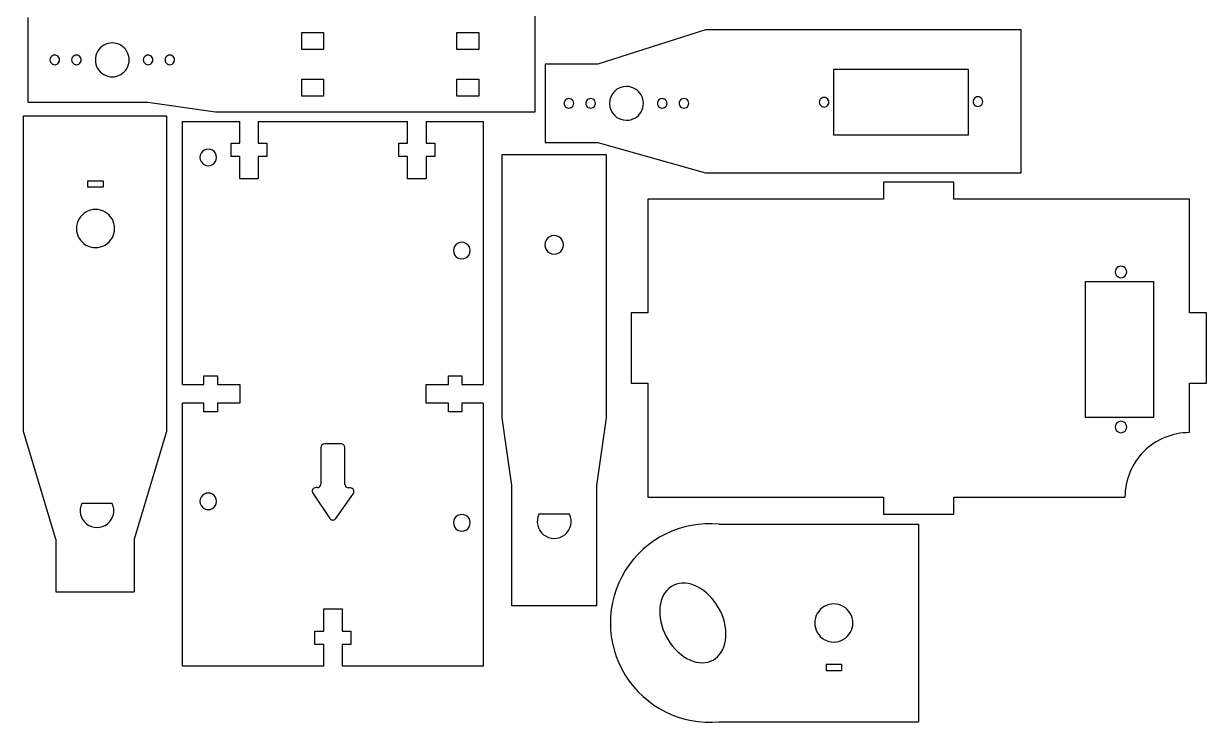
# Model space of a CAD drawing. Extents: x -105 to 105, y -106 to 105.
# Drawn here: x -104.9 to 104.9, y -105.8 to 18.6 of the extents above; entities that cross this region are included whole.
import ezdxf

# ---------------------------------------------------------------- set-up
doc = ezdxf.new("R2010")
doc.units = 0
doc.header["$MEASUREMENT"] = 0
doc.layers.add('LAYER_1', color=7, linetype='CONTINUOUS')

msp = doc.modelspace()

# ---------------------------------------------------------------- linework, layer by layer
at = {"layer": 'LAYER_1'}
for points in [[(-14.1442, 2.9095), (-14.1442, 2.9095), (-14.1442, 21.3451), (-14.1442, 21.3451)], [(-104.1442, 19.6273), (-104.1442, 19.6273), (-104.1442, 4.6273), (-104.1442, 4.6273)], [(-90.6429, 14.7254), (-91.5711, 14.1895), (-92.1429, 13.1991), (-92.1429, 12.1273)], [(-87.6429, 14.7254), (-88.5711, 15.2613), (-89.7147, 15.2613), (-90.6429, 14.7254)], [(-86.1429, 12.1273), (-86.1429, 13.1991), (-86.7147, 14.1895), (-87.6429, 14.7254)], [(-99.7683, 12.8642), (-100.0316, 12.7122), (-100.1938, 12.4313), (-100.1938, 12.1273)], [(-98.9174, 12.8642), (-99.1807, 13.0162), (-99.5051, 13.0162), (-99.7683, 12.8642)], [(-98.492, 12.1273), (-98.492, 12.4313), (-98.6542, 12.7122), (-98.9174, 12.8642)], [(-95.9183, 12.8642), (-96.1816, 12.7122), (-96.3438, 12.4313), (-96.3438, 12.1273)], [(-95.0674, 12.8642), (-95.3307, 13.0162), (-95.655, 13.0162), (-95.9183, 12.8642)], [(-94.642, 12.1273), (-94.642, 12.4313), (-94.8041, 12.7122), (-95.0674, 12.8642)], [(-83.2183, 12.8642), (-83.4816, 12.7122), (-83.6438, 12.4313), (-83.6438, 12.1273)], [(-82.3674, 12.8642), (-82.6307, 13.0162), (-82.955, 13.0162), (-83.2183, 12.8642)], [(-81.942, 12.1273), (-81.942, 12.4313), (-82.1041, 12.7122), (-82.3674, 12.8642)], [(-79.3683, 12.8642), (-79.6316, 12.7122), (-79.7938, 12.4313), (-79.7938, 12.1273)], [(-78.5174, 12.8642), (-78.7807, 13.0162), (-79.105, 13.0162), (-79.3683, 12.8642)], [(-78.092, 12.1273), (-78.092, 12.4313), (-78.2541, 12.7122), (-78.5174, 12.8642)], [(-100.1938, 12.1273), (-100.1938, 11.8233), (-100.0316, 11.5424), (-99.7683, 11.3904)], [(-99.7683, 11.3904), (-99.5051, 11.2384), (-99.1807, 11.2384), (-98.9174, 11.3904)], [(-98.9174, 11.3904), (-98.6542, 11.5424), (-98.492, 11.8233), (-98.492, 12.1273)], [(-98.492, 12.1273), (-98.492, 12.1273), (-98.492, 12.1273), (-98.492, 12.1273)], [(-96.3438, 12.1273), (-96.3438, 11.8233), (-96.1816, 11.5424), (-95.9183, 11.3904)], [(-95.9183, 11.3904), (-95.655, 11.2384), (-95.3307, 11.2384), (-95.0674, 11.3904)], [(-95.0674, 11.3904), (-94.8041, 11.5424), (-94.642, 11.8233), (-94.642, 12.1273)], [(-94.642, 12.1273), (-94.642, 12.1273), (-94.642, 12.1273), (-94.642, 12.1273)], [(-92.1429, 12.1273), (-92.1429, 11.0555), (-91.5711, 10.0651), (-90.6429, 9.5292)], [(-87.6429, 9.5292), (-86.7147, 10.0651), (-86.1429, 11.0555), (-86.1429, 12.1273)], [(-86.1429, 12.1273), (-86.1429, 12.1273), (-86.1429, 12.1273), (-86.1429, 12.1273)], [(-83.6438, 12.1273), (-83.6438, 11.8233), (-83.4816, 11.5424), (-83.2183, 11.3904)], [(-83.2183, 11.3904), (-82.955, 11.2384), (-82.6307, 11.2384), (-82.3674, 11.3904)], [(-82.3674, 11.3904), (-82.1041, 11.5424), (-81.942, 11.8233), (-81.942, 12.1273)], [(-81.942, 12.1273), (-81.942, 12.1273), (-81.942, 12.1273), (-81.942, 12.1273)], [(-79.7938, 12.1273), (-79.7938, 11.8233), (-79.6316, 11.5424), (-79.3683, 11.3904)], [(-79.3683, 11.3904), (-79.105, 11.2384), (-78.7807, 11.2384), (-78.5174, 11.3904)], [(-78.5174, 11.3904), (-78.2541, 11.5424), (-78.092, 11.8233), (-78.092, 12.1273)], [(-78.092, 12.1273), (-78.092, 12.1273), (-78.092, 12.1273), (-78.092, 12.1273)], [(38.8132, 10.4908), (38.8132, 10.4908), (62.613, 10.4908), (62.613, 10.4908)], [(38.8132, -1.2186), (38.8132, -1.2186), (38.8132, 10.4908), (38.8132, 10.4908)], [(62.613, 10.4908), (62.613, 10.4908), (62.613, -1.2186), (62.613, -1.2186)], [(-90.6429, 9.5292), (-89.7147, 8.9933), (-88.5711, 8.9933), (-87.6429, 9.5292)], [(2.0268, 7.4263), (0.37, 7.4263), (-0.9732, 6.0832), (-0.9732, 4.4263)], [(4.6249, 5.9263), (4.089, 6.8545), (3.0986, 7.4263), (2.0268, 7.4263)], [(-104.1442, 4.6273), (-104.1442, 4.6273), (-82.8409, 4.6273), (-82.8409, 4.6273)], [(-82.8409, 4.6273), (-82.8409, 4.6273), (-70.828, 2.9095), (-70.828, 2.9095)], [(-8.9101, 4.8518), (-9.0621, 4.5885), (-9.0621, 4.2641), (-8.9101, 4.0009)], [(-8.1732, 5.2772), (-8.4772, 5.2772), (-8.7581, 5.115), (-8.9101, 4.8518)], [(-7.4363, 4.8518), (-7.5883, 5.115), (-7.8692, 5.2772), (-8.1732, 5.2772)], [(-7.4363, 4.0009), (-7.2843, 4.2641), (-7.2843, 4.5885), (-7.4363, 4.8518)], [(-5.0601, 4.8518), (-5.2121, 4.5885), (-5.2121, 4.2641), (-5.0601, 4.0009)], [(-4.3232, 5.2772), (-4.6272, 5.2772), (-4.9081, 5.115), (-5.0601, 4.8518)], [(-3.5863, 4.8518), (-3.7383, 5.115), (-4.0192, 5.2772), (-4.3232, 5.2772)], [(-3.5863, 4.0009), (-3.4343, 4.2641), (-3.4343, 4.5885), (-3.5863, 4.8518)], [(-0.9732, 4.4263), (-0.9732, 2.7695), (0.37, 1.4263), (2.0268, 1.4263)], [(4.6249, 2.9263), (5.1608, 3.8545), (5.1608, 4.9981), (4.6249, 5.9263)], [(7.6399, 4.8518), (7.4879, 4.5885), (7.4879, 4.2641), (7.6399, 4.0009)], [(8.3768, 5.2772), (8.0728, 5.2772), (7.7919, 5.115), (7.6399, 4.8518)], [(9.1137, 4.8518), (8.9617, 5.115), (8.6808, 5.2772), (8.3768, 5.2772)], [(9.1137, 4.0009), (9.2657, 4.2641), (9.2657, 4.5885), (9.1137, 4.8518)], [(11.4899, 4.8518), (11.3379, 4.5885), (11.3379, 4.2641), (11.4899, 4.0009)], [(12.2268, 5.2772), (11.9228, 5.2772), (11.6419, 5.115), (11.4899, 4.8518)], [(12.9637, 4.8518), (12.8117, 5.115), (12.5308, 5.2772), (12.2268, 5.2772)], [(12.9637, 4.0009), (13.1157, 4.2641), (13.1157, 4.5885), (12.9637, 4.8518)], [(36.3371, 5.055), (36.1847, 4.7917), (36.1847, 4.467), (36.3371, 4.2037)], [(37.0751, 5.4793), (36.7709, 5.4801), (36.4894, 5.3183), (36.3371, 5.055)], [(36.3371, 4.2037), (36.4894, 3.9403), (36.7709, 3.7785), (37.0751, 3.7793)], [(37.8132, 5.055), (37.6608, 5.3183), (37.3794, 5.4801), (37.0751, 5.4793)], [(37.0751, 3.7793), (37.3794, 3.7785), (37.6608, 3.9403), (37.8132, 4.2037)], [(37.8132, 4.2037), (37.9655, 4.467), (37.9655, 4.7917), (37.8132, 5.055)], [(63.6131, 5.1612), (63.4607, 4.8979), (63.4607, 4.5732), (63.6131, 4.3099)], [(64.3511, 5.5856), (64.0469, 5.5864), (63.7654, 5.4246), (63.6131, 5.1612)], [(63.6131, 4.3099), (63.7654, 4.0466), (64.0469, 3.8848), (64.3511, 3.8856)], [(65.0892, 5.1612), (64.9368, 5.4246), (64.6554, 5.5864), (64.3511, 5.5856)], [(64.3511, 3.8856), (64.6554, 3.8848), (64.9368, 4.0466), (65.0892, 4.3099)], [(65.0892, 4.3099), (65.2415, 4.5732), (65.2415, 4.8979), (65.0892, 5.1612)], [(-70.828, 2.9095), (-70.828, 2.9095), (-14.1442, 2.9095), (-14.1442, 2.9095)], [(-8.9101, 4.0009), (-8.7581, 3.7376), (-8.4772, 3.5754), (-8.1732, 3.5754)], [(-8.1732, 3.5754), (-7.8692, 3.5754), (-7.5883, 3.7376), (-7.4363, 4.0009)], [(-8.1732, 3.5754), (-8.1732, 3.5754), (-8.1732, 3.5754), (-8.1732, 3.5754)], [(-5.0601, 4.0009), (-4.9081, 3.7376), (-4.6272, 3.5754), (-4.3232, 3.5754)], [(-4.3232, 3.5754), (-4.0192, 3.5754), (-3.7383, 3.7376), (-3.5863, 4.0009)], [(-4.3232, 3.5754), (-4.3232, 3.5754), (-4.3232, 3.5754), (-4.3232, 3.5754)], [(2.0268, 1.4263), (3.0986, 1.4263), (4.089, 1.9981), (4.6249, 2.9263)], [(7.6399, 4.0009), (7.7919, 3.7376), (8.0728, 3.5754), (8.3768, 3.5754)], [(8.3768, 3.5754), (8.6808, 3.5754), (8.9617, 3.7376), (9.1137, 4.0009)], [(8.3768, 3.5754), (8.3768, 3.5754), (8.3768, 3.5754), (8.3768, 3.5754)], [(11.4899, 4.0009), (11.6419, 3.7376), (11.9228, 3.5754), (12.2268, 3.5754)], [(12.2268, 3.5754), (12.5308, 3.5754), (12.8117, 3.7376), (12.9637, 4.0009)], [(12.2268, 3.5754), (12.2268, 3.5754), (12.2268, 3.5754), (12.2268, 3.5754)], [(37.0751, 3.7793), (37.0751, 3.7793), (37.0751, 3.7793), (37.0751, 3.7793)], [(64.3511, 3.8856), (64.3511, 3.8856), (64.3511, 3.8856), (64.3511, 3.8856)], [(-66.5329, -2.6121), (-66.5329, -2.6121), (-66.5329, 1.1979), (-66.5329, 1.1979)], [(-63.269, 1.1979), (-63.269, 1.1979), (-63.269, -2.6121), (-63.269, -2.6121)], [(-63.269, 1.1979), (-63.269, 1.1979), (-36.7768, 1.1979), (-36.7768, 1.1979)], [(-36.7768, -2.6121), (-36.7768, -2.6121), (-36.7768, 1.1979), (-36.7768, 1.1979)], [(-33.5129, 1.1979), (-33.5129, 1.1979), (-33.5129, -2.6121), (-33.5129, -2.6121)], [(-33.5129, 1.1979), (-33.5129, 1.1979), (-23.3529, 1.1979), (-23.3529, 1.1979)], [(-23.3529, 1.1979), (-23.3529, 1.1979), (-23.3529, -45.4111), (-23.3529, -45.4111)], [(2.0268, 1.4263), (2.0268, 1.4263), (2.0268, 1.4263), (2.0268, 1.4263)], [(62.613, -1.2186), (62.613, -1.2186), (38.8132, -1.2186), (38.8132, -1.2186)], [(-72.8575, -3.8762), (-73.3134, -4.1394), (-73.5941, -4.6257), (-73.5941, -5.1521)], [(-71.3843, -3.8762), (-71.8402, -3.6131), (-72.4017, -3.6131), (-72.8575, -3.8762)], [(-70.6477, -5.1521), (-70.6477, -4.6257), (-70.9285, -4.1394), (-71.3843, -3.8762)], [(-68.076, -2.6121), (-68.076, -2.6121), (-66.5329, -2.6121), (-66.5329, -2.6121)], [(-68.076, -4.9933), (-68.076, -4.9933), (-68.076, -2.6121), (-68.076, -2.6121)], [(-63.269, -2.6121), (-63.269, -2.6121), (-61.726, -2.6121), (-61.726, -2.6121)], [(-61.726, -2.6121), (-61.726, -2.6121), (-61.726, -4.9933), (-61.726, -4.9933)], [(-38.3199, -2.6121), (-38.3199, -2.6121), (-36.7768, -2.6121), (-36.7768, -2.6121)], [(-38.3199, -4.9933), (-38.3199, -4.9933), (-38.3199, -2.6121), (-38.3199, -2.6121)], [(-33.5129, -2.6121), (-33.5129, -2.6121), (-31.9699, -2.6121), (-31.9699, -2.6121)], [(-31.9699, -2.6121), (-31.9699, -2.6121), (-31.9699, -4.9933), (-31.9699, -4.9933)], [(-73.5941, -5.1521), (-73.5941, -5.6784), (-73.3134, -6.1647), (-72.8575, -6.4279)], [(-71.3843, -6.4279), (-70.9285, -6.1647), (-70.6477, -5.6784), (-70.6477, -5.1521)], [(-70.6477, -5.1521), (-70.6477, -5.1521), (-70.6477, -5.1521), (-70.6477, -5.1521)], [(-66.5329, -4.9933), (-66.5329, -4.9933), (-68.076, -4.9933), (-68.076, -4.9933)], [(-66.5329, -8.9621), (-66.5329, -8.9621), (-66.5329, -4.9933), (-66.5329, -4.9933)], [(-63.269, -4.9933), (-63.269, -4.9933), (-63.269, -8.9621), (-63.269, -8.9621)], [(-61.726, -4.9933), (-61.726, -4.9933), (-63.269, -4.9933), (-63.269, -4.9933)], [(-36.7768, -4.9933), (-36.7768, -4.9933), (-38.3199, -4.9933), (-38.3199, -4.9933)], [(-36.7768, -8.9621), (-36.7768, -8.9621), (-36.7768, -4.9933), (-36.7768, -4.9933)], [(-33.5129, -4.9933), (-33.5129, -4.9933), (-33.5129, -8.9621), (-33.5129, -8.9621)], [(-31.9699, -4.9933), (-31.9699, -4.9933), (-33.5129, -4.9933), (-33.5129, -4.9933)], [(-20.0232, -4.6372), (-20.0232, -4.6372), (-1.5877, -4.6372), (-1.5877, -4.6372)], [(-20.0232, -51.3211), (-20.0232, -51.3211), (-20.0232, -4.6372), (-20.0232, -4.6372)], [(-1.5877, -4.6372), (-1.5877, -4.6372), (-1.5877, -51.3211), (-1.5877, -51.3211)], [(-72.8575, -6.4279), (-72.4017, -6.6911), (-71.8402, -6.6911), (-71.3843, -6.4279)], [(-63.269, -8.9621), (-63.269, -8.9621), (-66.5329, -8.9621), (-66.5329, -8.9621)], [(-33.5129, -8.9621), (-33.5129, -8.9621), (-36.7768, -8.9621), (-36.7768, -8.9621)], [(47.6282, -9.5281), (47.6282, -9.5281), (47.6282, -12.5281), (47.6282, -12.5281)], [(60.0742, -9.5281), (60.0742, -9.5281), (47.6282, -9.5281), (47.6282, -9.5281)], [(60.0742, -12.5281), (60.0742, -12.5281), (60.0742, -9.5281), (60.0742, -9.5281)], [(5.8452, -12.5281), (5.8452, -12.5281), (5.8452, -32.7211), (5.8452, -32.7211)], [(47.6282, -12.5281), (47.6282, -12.5281), (5.8452, -12.5281), (5.8452, -12.5281)], [(101.8572, -12.5281), (101.8572, -12.5281), (60.0742, -12.5281), (60.0742, -12.5281)], [(101.8572, -32.7211), (101.8572, -32.7211), (101.8572, -12.5281), (101.8572, -12.5281)], [(-90.4272, -14.8336), (-91.4721, -14.2296), (-92.76, -14.2296), (-93.8049, -14.8336)], [(-93.8049, -14.8336), (-94.8498, -15.4375), (-95.4927, -16.5533), (-95.491, -17.7602)], [(-88.741, -17.7602), (-88.7394, -16.5533), (-89.3823, -15.4375), (-90.4272, -14.8336)], [(-95.491, -17.7602), (-95.4927, -18.9671), (-94.8498, -20.0829), (-93.8049, -20.6869)], [(-90.4272, -20.6869), (-89.3823, -20.0829), (-88.7394, -18.9671), (-88.741, -17.7602)], [(-88.741, -17.7602), (-88.741, -17.7602), (-88.741, -17.7602), (-88.741, -17.7602)], [(-93.8049, -20.6869), (-92.76, -21.2908), (-91.4721, -21.2908), (-90.4272, -20.6869)], [(-27.8995, -20.3862), (-28.3554, -20.6494), (-28.6361, -21.1357), (-28.6361, -21.6621)], [(-26.4263, -20.3862), (-26.8822, -20.1231), (-27.4437, -20.1231), (-27.8995, -20.3862)], [(-25.6897, -21.6621), (-25.6897, -21.1357), (-25.9705, -20.6494), (-26.4263, -20.3862)], [(-12.2065, -19.8342), (-12.5005, -20.3423), (-12.5005, -20.9688), (-12.2065, -21.4769)], [(-10.7823, -19.0155), (-11.3694, -19.0138), (-11.9125, -19.3261), (-12.2065, -19.8342)], [(-9.3581, -19.8342), (-9.6521, -19.3261), (-10.1953, -19.0138), (-10.7823, -19.0155)], [(-9.3581, -21.4769), (-9.0641, -20.9688), (-9.0641, -20.3423), (-9.3581, -19.8342)], [(-28.6361, -21.6621), (-28.6361, -22.1884), (-28.3554, -22.6747), (-27.8995, -22.9379)], [(-27.8995, -22.9379), (-27.4437, -23.2011), (-26.8822, -23.2011), (-26.4263, -22.9379)], [(-26.4263, -22.9379), (-25.9705, -22.6747), (-25.6897, -22.1884), (-25.6897, -21.6621)], [(-25.6897, -21.6621), (-25.6897, -21.6621), (-25.6897, -21.6621), (-25.6897, -21.6621)], [(-12.2065, -21.4769), (-11.9125, -21.985), (-11.3694, -22.2972), (-10.7823, -22.2955)], [(-10.7823, -22.2955), (-10.1953, -22.2972), (-9.6521, -21.985), (-9.3581, -21.4769)], [(-10.7823, -22.2955), (-10.7823, -22.2955), (-10.7823, -22.2955), (-10.7823, -22.2955)], [(89.208, -24.5768), (88.8936, -24.7583), (88.7, -25.0937), (88.7, -25.4567)], [(90.224, -24.5768), (89.9096, -24.3954), (89.5223, -24.3954), (89.208, -24.5768)], [(90.732, -25.4567), (90.732, -25.0937), (90.5383, -24.7583), (90.224, -24.5768)], [(88.7, -25.4567), (88.7, -25.8197), (88.8936, -26.1551), (89.208, -26.3366)], [(89.208, -26.3366), (89.5223, -26.5181), (89.9096, -26.5181), (90.224, -26.3366)], [(90.224, -26.3366), (90.5383, -26.1551), (90.732, -25.8197), (90.732, -25.4567)], [(90.732, -25.4567), (90.732, -25.4567), (90.732, -25.4567), (90.732, -25.4567)], [(2.8452, -32.7211), (2.8452, -32.7211), (2.8452, -45.1671), (2.8452, -45.1671)], [(5.8452, -32.7211), (5.8452, -32.7211), (2.8452, -32.7211), (2.8452, -32.7211)], [(104.8572, -32.7211), (104.8572, -32.7211), (101.8572, -32.7211), (101.8572, -32.7211)], [(104.8572, -45.1671), (104.8572, -45.1671), (104.8572, -32.7211), (104.8572, -32.7211)], [(-72.8829, -43.8871), (-72.8829, -43.8871), (-70.5017, -43.8871), (-70.5017, -43.8871)], [(-72.8829, -45.4111), (-72.8829, -45.4111), (-72.8829, -43.8871), (-72.8829, -43.8871)], [(-70.5017, -43.8871), (-70.5017, -43.8871), (-70.5017, -45.4111), (-70.5017, -45.4111)], [(-29.5442, -43.8871), (-29.5442, -43.8871), (-27.1629, -43.8871), (-27.1629, -43.8871)], [(-29.5442, -45.4111), (-29.5442, -45.4111), (-29.5442, -43.8871), (-29.5442, -43.8871)], [(-27.1629, -43.8871), (-27.1629, -43.8871), (-27.1629, -45.4111), (-27.1629, -45.4111)], [(-76.6929, -45.4111), (-76.6929, -45.4111), (-72.8829, -45.4111), (-72.8829, -45.4111)], [(-70.5017, -45.4111), (-70.5017, -45.4111), (-66.5329, -45.4111), (-66.5329, -45.4111)], [(-66.5329, -45.4111), (-66.5329, -45.4111), (-66.5329, -48.7131), (-66.5329, -48.7131)], [(-33.5129, -45.4111), (-33.5129, -45.4111), (-29.5442, -45.4111), (-29.5442, -45.4111)], [(-33.5129, -48.7131), (-33.5129, -48.7131), (-33.5129, -45.4111), (-33.5129, -45.4111)], [(-27.1629, -45.4111), (-27.1629, -45.4111), (-23.3529, -45.4111), (-23.3529, -45.4111)], [(2.8452, -45.1671), (2.8452, -45.1671), (5.8452, -45.1671), (5.8452, -45.1671)], [(5.8452, -45.1671), (5.8452, -45.1671), (5.8452, -65.3601), (5.8452, -65.3601)], [(101.8572, -45.1671), (101.8572, -45.1671), (104.8572, -45.1671), (104.8572, -45.1671)], [(101.8572, -53.9301), (101.8572, -53.9301), (101.8572, -45.1671), (101.8572, -45.1671)], [(-72.8829, -48.7131), (-72.8829, -48.7131), (-76.6929, -48.7131), (-76.6929, -48.7131)], [(-76.6929, -95.3221), (-76.6929, -95.3221), (-76.6929, -48.7131), (-76.6929, -48.7131)], [(-72.8829, -50.2371), (-72.8829, -50.2371), (-72.8829, -48.7131), (-72.8829, -48.7131)], [(-70.5017, -50.2371), (-70.5017, -50.2371), (-72.8829, -50.2371), (-72.8829, -50.2371)], [(-70.5017, -48.7131), (-70.5017, -48.7131), (-70.5017, -50.2371), (-70.5017, -50.2371)], [(-66.5329, -48.7131), (-66.5329, -48.7131), (-70.5017, -48.7131), (-70.5017, -48.7131)], [(-29.5442, -48.7131), (-29.5442, -48.7131), (-33.5129, -48.7131), (-33.5129, -48.7131)], [(-29.5442, -50.2371), (-29.5442, -50.2371), (-29.5442, -48.7131), (-29.5442, -48.7131)], [(-27.1629, -50.2371), (-27.1629, -50.2371), (-29.5442, -50.2371), (-29.5442, -50.2371)], [(-27.1629, -48.7131), (-27.1629, -48.7131), (-27.1629, -50.2371), (-27.1629, -50.2371)], [(-23.3529, -48.7131), (-23.3529, -48.7131), (-27.1629, -48.7131), (-27.1629, -48.7131)], [(-23.3529, -48.7131), (-23.3529, -48.7131), (-23.3529, -95.3221), (-23.3529, -95.3221)], [(-18.3054, -63.334), (-18.3054, -63.334), (-20.0232, -51.3211), (-20.0232, -51.3211)], [(-1.5877, -51.3211), (-1.5877, -51.3211), (-3.3054, -63.334), (-3.3054, -63.334)], [(89.208, -52.0596), (88.8936, -52.2411), (88.7, -52.5765), (88.7, -52.9395)], [(90.224, -52.0596), (89.9096, -51.8782), (89.5223, -51.8782), (89.208, -52.0596)], [(90.732, -52.9395), (90.732, -52.5765), (90.5383, -52.2411), (90.224, -52.0596)], [(88.7, -52.9395), (88.7, -53.3025), (88.8936, -53.6379), (89.208, -53.8194)], [(89.208, -53.8194), (89.5223, -54.0009), (89.9096, -54.0009), (90.224, -53.8194)], [(90.224, -53.8194), (90.5383, -53.6379), (90.732, -53.3025), (90.732, -52.9395)], [(90.732, -52.9395), (90.732, -52.9395), (90.732, -52.9395), (90.732, -52.9395)], [(101.8572, -53.9301), (98.8257, -53.9301), (95.9185, -55.1344), (93.7749, -57.2779)], [(-51.9587, -56.1293), (-52.0778, -56.2484), (-52.1447, -56.4099), (-52.1447, -56.5783)], [(-52.1447, -56.5783), (-52.1447, -56.5783), (-52.1447, -63.0466), (-52.1447, -63.0466)], [(-51.5097, -55.9433), (-51.6781, -55.9433), (-51.8396, -56.0102), (-51.9587, -56.1293)], [(-48.5362, -55.9433), (-48.5362, -55.9433), (-51.5097, -55.9433), (-51.5097, -55.9433)], [(-48.0872, -56.1293), (-48.2062, -56.0102), (-48.3678, -55.9433), (-48.5362, -55.9433)], [(-47.9012, -56.5783), (-47.9012, -56.4099), (-47.9681, -56.2484), (-48.0872, -56.1293)], [(-47.9012, -63.1046), (-47.9012, -63.1046), (-47.9012, -56.5783), (-47.9012, -56.5783)], [(93.7749, -57.2779), (91.6314, -59.4214), (90.4272, -62.3287), (90.4272, -65.3601)], [(-72.8575, -64.8362), (-73.3134, -65.0994), (-73.5941, -65.5857), (-73.5941, -66.1121)], [(-71.3843, -64.8362), (-71.8402, -64.5731), (-72.4017, -64.5731), (-72.8575, -64.8362)], [(-70.6477, -66.1121), (-70.6477, -65.5857), (-70.9285, -65.0994), (-71.3843, -64.8362)], [(-53.628, -64.0195), (-53.738, -64.2274), (-53.7241, -64.4791), (-53.5919, -64.6736)], [(-53.0668, -63.6816), (-53.302, -63.6816), (-53.518, -63.8116), (-53.628, -64.0195)], [(-53.5919, -64.6736), (-53.5919, -64.6736), (-50.5405, -69.161), (-50.5405, -69.161)], [(-52.7797, -63.6816), (-52.7797, -63.6816), (-53.0668, -63.6816), (-53.0668, -63.6816)], [(-52.7797, -63.6816), (-52.6113, -63.6816), (-52.4498, -63.6147), (-52.3307, -63.4956)], [(-52.3307, -63.4956), (-52.2116, -63.3765), (-52.1447, -63.215), (-52.1447, -63.0466)], [(-49.4952, -69.1681), (-49.4952, -69.1681), (-46.3946, -64.7388), (-46.3946, -64.7388)], [(-47.9012, -63.1046), (-47.9012, -63.273), (-47.8343, -63.4345), (-47.7152, -63.5536)], [(-47.7152, -63.5536), (-47.5961, -63.6727), (-47.4346, -63.7396), (-47.2662, -63.7396)], [(-46.9149, -63.7396), (-46.9149, -63.7396), (-47.2662, -63.7396), (-47.2662, -63.7396)], [(-46.3516, -64.0814), (-46.461, -63.8713), (-46.6781, -63.7396), (-46.9149, -63.7396)], [(-46.3946, -64.7388), (-46.2589, -64.5448), (-46.2423, -64.2914), (-46.3516, -64.0814)], [(-18.3054, -84.6372), (-18.3054, -84.6372), (-18.3054, -63.334), (-18.3054, -63.334)], [(-3.3054, -63.334), (-3.3054, -63.334), (-3.3054, -84.6372), (-3.3054, -84.6372)], [(-94.5548, -66.4756), (-95.1565, -67.7336), (-94.8098, -69.2404), (-93.7188, -70.1088)], [(-89.1548, -66.4756), (-89.1548, -66.4756), (-94.5548, -66.4756), (-94.5548, -66.4756)], [(-89.9907, -70.1088), (-88.8997, -69.2404), (-88.553, -67.7336), (-89.1548, -66.4756)], [(-73.5941, -66.1121), (-73.5941, -66.6384), (-73.3134, -67.1247), (-72.8575, -67.3879)], [(-71.3843, -67.3879), (-70.9285, -67.1247), (-70.6477, -66.6384), (-70.6477, -66.1121)], [(-70.6477, -66.1121), (-70.6477, -66.1121), (-70.6477, -66.1121), (-70.6477, -66.1121)], [(5.8452, -65.3601), (5.8452, -65.3601), (47.6282, -65.3601), (47.6282, -65.3601)], [(47.6282, -65.3601), (47.6282, -65.3601), (47.6282, -68.3601), (47.6282, -68.3601)], [(60.0742, -65.3601), (60.0742, -65.3601), (90.4272, -65.3601), (90.4272, -65.3601)], [(60.0742, -68.3601), (60.0742, -68.3601), (60.0742, -65.3601), (60.0742, -65.3601)], [(-72.8575, -67.3879), (-72.4017, -67.6511), (-71.8402, -67.6511), (-71.3843, -67.3879)], [(-50.5405, -69.161), (-50.4231, -69.3336), (-50.2284, -69.4375), (-50.0197, -69.4389)], [(-50.0197, -69.4389), (-49.8109, -69.4403), (-49.6149, -69.339), (-49.4952, -69.168)], [(-27.8995, -68.6462), (-28.3554, -68.9094), (-28.6361, -69.3957), (-28.6361, -69.9221)], [(-26.4263, -68.6462), (-26.8822, -68.3831), (-27.4437, -68.3831), (-27.8995, -68.6462)], [(-25.6897, -69.9221), (-25.6897, -69.3957), (-25.9705, -68.9094), (-26.4263, -68.6462)], [(-13.4823, -68.371), (-14.0959, -69.6331), (-13.7531, -71.152), (-12.657, -72.0283)], [(-8.0823, -68.371), (-8.0823, -68.371), (-13.4823, -68.371), (-13.4823, -68.371)], [(-8.9077, -72.0283), (-7.8115, -71.152), (-7.4688, -69.6331), (-8.0823, -68.371)], [(47.6282, -68.3601), (47.6282, -68.3601), (60.0742, -68.3601), (60.0742, -68.3601)], [(-93.7188, -70.1088), (-92.6279, -70.9773), (-91.0817, -70.9773), (-89.9907, -70.1088)], [(-28.6361, -69.9221), (-28.6361, -70.4484), (-28.3554, -70.9347), (-27.8995, -71.1979)], [(-27.8995, -71.1979), (-27.4437, -71.4611), (-26.8822, -71.4611), (-26.4263, -71.1979)], [(-26.4263, -71.1979), (-25.9705, -70.9347), (-25.6897, -70.4484), (-25.6897, -69.9221)], [(-25.6897, -69.9221), (-25.6897, -69.9221), (-25.6897, -69.9221), (-25.6897, -69.9221)], [(18.4671, -70.1713), (11.809, -69.5238), (5.3603, -72.7105), (1.8302, -78.3926)], [(18.4671, -70.1713), (18.4671, -70.1713), (53.7996, -70.1713), (53.7996, -70.1713)], [(53.7996, -70.1713), (53.7996, -70.1713), (53.7996, -105.1713), (53.7996, -105.1713)], [(-99.1222, -72.8237), (-99.1222, -72.8237), (-99.1222, -82.1623), (-99.1222, -82.1623)], [(-12.657, -72.0283), (-11.5608, -72.9046), (-10.0038, -72.9046), (-8.9077, -72.0283)], [(1.8302, -78.3926), (-1.7, -84.0748), (-1.7, -91.2679), (1.8302, -96.95)], [(-99.1222, -82.1623), (-99.1222, -82.1623), (-85.2657, -82.1623), (-85.2657, -82.1623)], [(-51.6549, -85.1621), (-51.6549, -85.1621), (-48.391, -85.1621), (-48.391, -85.1621)], [(-51.6549, -89.1308), (-51.6549, -89.1308), (-51.6549, -85.1621), (-51.6549, -85.1621)], [(-48.391, -85.1621), (-48.391, -85.1621), (-48.391, -89.1308), (-48.391, -89.1308)], [(-3.3054, -84.6372), (-3.3054, -84.6372), (-18.3054, -84.6372), (-18.3054, -84.6372)], [(37.1116, -84.7469), (36.0671, -85.3502), (35.4239, -86.4651), (35.4246, -87.6713)], [(40.4877, -84.7469), (39.4432, -84.1435), (38.1561, -84.1435), (37.1116, -84.7469)], [(42.1746, -87.6713), (42.1753, -86.4651), (41.5322, -85.3502), (40.4877, -84.7469)], [(35.4246, -87.6713), (35.4239, -88.8776), (36.0671, -89.9925), (37.1116, -90.5958)], [(40.4877, -90.5958), (41.5322, -89.9925), (42.1753, -88.8776), (42.1746, -87.6713)], [(42.1746, -87.6713), (42.1746, -87.6713), (42.1746, -87.6713), (42.1746, -87.6713)], [(-53.1979, -89.1308), (-53.1979, -89.1308), (-51.6549, -89.1308), (-51.6549, -89.1308)], [(-53.1979, -91.5121), (-53.1979, -91.5121), (-53.1979, -89.1308), (-53.1979, -89.1308)], [(-48.391, -89.1308), (-48.391, -89.1308), (-46.8479, -89.1308), (-46.8479, -89.1308)], [(-46.8479, -89.1308), (-46.8479, -89.1308), (-46.8479, -91.5121), (-46.8479, -91.5121)], [(-51.6549, -91.5121), (-51.6549, -91.5121), (-53.1979, -91.5121), (-53.1979, -91.5121)], [(-51.6549, -95.3221), (-51.6549, -95.3221), (-51.6549, -91.5121), (-51.6549, -91.5121)], [(-48.391, -91.5121), (-48.391, -91.5121), (-48.391, -95.3221), (-48.391, -95.3221)], [(-46.8479, -91.5121), (-46.8479, -91.5121), (-48.391, -91.5121), (-48.391, -91.5121)], [(37.1116, -90.5958), (38.1561, -91.1991), (39.4432, -91.1991), (40.4877, -90.5958)], [(-51.6549, -95.3221), (-51.6549, -95.3221), (-76.6929, -95.3221), (-76.6929, -95.3221)], [(-23.3529, -95.3221), (-23.3529, -95.3221), (-48.391, -95.3221), (-48.391, -95.3221)], [(37.4196, -94.9744), (37.4196, -94.9744), (40.1796, -94.9744), (40.1796, -94.9744)], [(40.1796, -94.9744), (40.1796, -94.9744), (40.1796, -96.1244), (40.1796, -96.1244)], [(1.8302, -96.95), (5.3603, -102.6321), (11.809, -105.8188), (18.4671, -105.1713)], [(18.4671, -105.1713), (18.4671, -105.1713), (53.7996, -105.1713), (53.7996, -105.1713)]]:
    msp.add_open_spline(points, degree=3, dxfattribs=at)
for points, knots in [([(-51.6614, 13.9859), (-51.6614, 13.9859), (-51.6614, 16.9859), (-51.6614, 16.9859), (-51.6614, 16.9859), (-51.6614, 16.9859), (-55.5414, 16.9859), (-55.5414, 16.9859), (-55.5414, 16.9859), (-55.5414, 16.9859), (-55.5414, 13.9859), (-55.5414, 13.9859), (-55.5414, 13.9859), (-55.5414, 13.9859), (-51.6614, 13.9859), (-51.6614, 13.9859)], [0, 0, 0, 0, 0.2, 0.2, 0.2, 0.2, 0.4, 0.4, 0.4, 0.4, 0.6, 0.6, 0.6, 0.6, 1, 1, 1, 1]), ([(-24.1594, 13.9859), (-24.1594, 13.9859), (-24.1594, 16.9859), (-24.1594, 16.9859), (-24.1594, 16.9859), (-24.1594, 16.9859), (-28.0394, 16.9859), (-28.0394, 16.9859), (-28.0394, 16.9859), (-28.0394, 16.9859), (-28.0394, 13.9859), (-28.0394, 13.9859), (-28.0394, 13.9859), (-28.0394, 13.9859), (-24.1594, 13.9859), (-24.1594, 13.9859)], [0, 0, 0, 0, 0.2, 0.2, 0.2, 0.2, 0.4, 0.4, 0.4, 0.4, 0.6, 0.6, 0.6, 0.6, 1, 1, 1, 1]), ([(-12.3752, -2.5019), (-12.3752, -2.5019), (-12.3752, 11.3546), (-12.3752, 11.3546), (-12.3752, 11.3546), (-12.3752, 11.3546), (-3.0367, 11.3546), (-3.0367, 11.3546), (-3.0367, 11.3546), (-3.0367, 11.3546), (16.047, 17.4762), (16.047, 17.4762), (16.047, 17.4762), (16.047, 17.4762), (72.0268, 17.4289), (72.0268, 17.4289), (72.0268, 17.4289), (72.0268, 17.4289), (72.0268, -7.8979), (72.0268, -7.8979), (72.0268, -7.8979), (72.0268, -7.8979), (16.047, -7.8979), (16.047, -7.8979), (16.047, -7.8979), (16.047, -7.8979), (-3.0367, -2.5019), (-3.0367, -2.5019), (-3.0367, -2.5019), (-3.0367, -2.5019), (-12.3752, -2.5019), (-12.3752, -2.5019)], [0, 0, 0, 0, 0.11111111, 0.11111111, 0.11111111, 0.11111111, 0.22222222, 0.22222222, 0.22222222, 0.22222222, 0.33333333, 0.33333333, 0.33333333, 0.33333333, 0.44444444, 0.44444444, 0.44444444, 0.44444444, 0.55555556, 0.55555556, 0.55555556, 0.55555556, 0.66666667, 0.66666667, 0.66666667, 0.66666667, 0.77777778, 0.77777778, 0.77777778, 0.77777778, 1, 1, 1, 1]), ([(-51.6614, 5.6917), (-51.6614, 5.6917), (-51.6614, 8.6917), (-51.6614, 8.6917), (-51.6614, 8.6917), (-51.6614, 8.6917), (-55.5414, 8.6917), (-55.5414, 8.6917), (-55.5414, 8.6917), (-55.5414, 8.6917), (-55.5414, 5.6917), (-55.5414, 5.6917), (-55.5414, 5.6917), (-55.5414, 5.6917), (-51.6614, 5.6917), (-51.6614, 5.6917)], [0, 0, 0, 0, 0.2, 0.2, 0.2, 0.2, 0.4, 0.4, 0.4, 0.4, 0.6, 0.6, 0.6, 0.6, 1, 1, 1, 1]), ([(-24.1594, 5.6917), (-24.1594, 5.6917), (-24.1594, 8.6917), (-24.1594, 8.6917), (-24.1594, 8.6917), (-24.1594, 8.6917), (-28.0394, 8.6917), (-28.0394, 8.6917), (-28.0394, 8.6917), (-28.0394, 8.6917), (-28.0394, 5.6917), (-28.0394, 5.6917), (-28.0394, 5.6917), (-28.0394, 5.6917), (-24.1594, 5.6917), (-24.1594, 5.6917)], [0, 0, 0, 0, 0.2, 0.2, 0.2, 0.2, 0.4, 0.4, 0.4, 0.4, 0.6, 0.6, 0.6, 0.6, 1, 1, 1, 1]), ([(-99.1222, -72.8237), (-99.1222, -72.8237), (-104.8574, -53.74), (-104.8574, -53.74), (-104.8574, -53.74), (-104.8574, -53.74), (-104.8574, 2.2398), (-104.8574, 2.2398), (-104.8574, 2.2398), (-104.8574, 2.2398), (-79.5305, 2.2398), (-79.5305, 2.2398), (-79.5305, 2.2398), (-79.5305, 2.2398), (-79.5305, -53.74), (-79.5305, -53.74), (-79.5305, -53.74), (-79.5305, -53.74), (-85.2657, -72.8237), (-85.2657, -72.8237), (-85.2657, -72.8237), (-85.2657, -72.8237), (-85.2657, -82.1623), (-85.2657, -82.1623)], [0, 0, 0, 0, 0.14285714, 0.14285714, 0.14285714, 0.14285714, 0.28571429, 0.28571429, 0.28571429, 0.28571429, 0.42857143, 0.42857143, 0.42857143, 0.42857143, 0.57142857, 0.57142857, 0.57142857, 0.57142857, 0.71428571, 0.71428571, 0.71428571, 0.71428571, 1, 1, 1, 1]), ([(-76.6929, -45.4111), (-76.6929, -45.4111), (-76.6929, 1.1979), (-76.6929, 1.1979), (-76.6929, 1.1979), (-76.6929, 1.1979), (-66.5329, 1.1979), (-66.5329, 1.1979)], [0, 0, 0, 0, 0.33333333, 0.33333333, 0.33333333, 0.33333333, 1, 1, 1, 1]), ([(-90.736, -10.4571), (-90.736, -10.4571), (-90.736, -9.3071), (-90.736, -9.3071), (-90.736, -9.3071), (-90.736, -9.3071), (-93.496, -9.3071), (-93.496, -9.3071), (-93.496, -9.3071), (-93.496, -9.3071), (-93.496, -10.4571), (-93.496, -10.4571), (-93.496, -10.4571), (-93.496, -10.4571), (-90.736, -10.4571), (-90.736, -10.4571)], [0, 0, 0, 0, 0.2, 0.2, 0.2, 0.2, 0.4, 0.4, 0.4, 0.4, 0.6, 0.6, 0.6, 0.6, 1, 1, 1, 1]), ([(95.5072, -51.2631), (95.5072, -51.2631), (95.5072, -27.1331), (95.5072, -27.1331), (95.5072, -27.1331), (95.5072, -27.1331), (83.4422, -27.1331), (83.4422, -27.1331), (83.4422, -27.1331), (83.4422, -27.1331), (83.4422, -51.2631), (83.4422, -51.2631), (83.4422, -51.2631), (83.4422, -51.2631), (95.5072, -51.2631), (95.5072, -51.2631)], [0, 0, 0, 0, 0.2, 0.2, 0.2, 0.2, 0.4, 0.4, 0.4, 0.4, 0.6, 0.6, 0.6, 0.6, 1, 1, 1, 1]), ([(17.3932, -94.2543), (17.3932, -94.2543), (16.9418, -94.4632), (16.9418, -94.4632), (16.9418, -94.4632), (16.9418, -94.4632), (16.4628, -94.6124), (16.4628, -94.6124), (16.4628, -94.6124), (16.4628, -94.6124), (15.9604, -94.7006), (15.9604, -94.7006), (15.9604, -94.7006), (15.9604, -94.7006), (15.4389, -94.7271), (15.4389, -94.7271), (15.4389, -94.7271), (15.4389, -94.7271), (14.9031, -94.6915), (14.9031, -94.6915), (14.9031, -94.6915), (14.9031, -94.6915), (14.3576, -94.5942), (14.3576, -94.5942), (14.3576, -94.5942), (14.3576, -94.5942), (13.8072, -94.4361), (13.8072, -94.4361), (13.8072, -94.4361), (13.8072, -94.4361), (13.2567, -94.2185), (13.2567, -94.2185), (13.2567, -94.2185), (13.2567, -94.2185), (12.711, -93.9434), (12.711, -93.9434), (12.711, -93.9434), (12.711, -93.9434), (12.1748, -93.6132), (12.1748, -93.6132), (12.1748, -93.6132), (12.1748, -93.6132), (11.6529, -93.2308), (11.6529, -93.2308), (11.6529, -93.2308), (11.6529, -93.2308), (11.1499, -92.7995), (11.1499, -92.7995), (11.1499, -92.7995), (11.1499, -92.7995), (10.6702, -92.3231), (10.6702, -92.3231), (10.6702, -92.3231), (10.6702, -92.3231), (10.218, -91.8059), (10.218, -91.8059), (10.218, -91.8059), (10.218, -91.8059), (9.7973, -91.2523), (9.7973, -91.2523), (9.7973, -91.2523), (9.7973, -91.2523), (9.4117, -90.6673), (9.4117, -90.6673), (9.4117, -90.6673), (9.4117, -90.6673), (9.0647, -90.0559), (9.0647, -90.0559), (9.0647, -90.0559), (9.0647, -90.0559), (8.7593, -89.4236), (8.7593, -89.4236), (8.7593, -89.4236), (8.7593, -89.4236), (8.4982, -88.7758), (8.4982, -88.7758), (8.4982, -88.7758), (8.4982, -88.7758), (8.2837, -88.1184), (8.2837, -88.1184), (8.2837, -88.1184), (8.2837, -88.1184), (8.1176, -87.4571), (8.1176, -87.4571), (8.1176, -87.4571), (8.1176, -87.4571), (8.0015, -86.7976), (8.0015, -86.7976), (8.0015, -86.7976), (8.0015, -86.7976), (7.9364, -86.1458), (7.9364, -86.1458), (7.9364, -86.1458), (7.9364, -86.1458), (7.9227, -85.5074), (7.9227, -85.5074), (7.9227, -85.5074), (7.9227, -85.5074), (7.9607, -84.888), (7.9607, -84.888), (7.9607, -84.888), (7.9607, -84.888), (8.0501, -84.2931), (8.0501, -84.2931), (8.0501, -84.2931), (8.0501, -84.2931), (8.1899, -83.7279), (8.1899, -83.7279), (8.1899, -83.7279), (8.1899, -83.7279), (8.3791, -83.1973), (8.3791, -83.1973), (8.3791, -83.1973), (8.3791, -83.1973), (8.6159, -82.7061), (8.6159, -82.7061), (8.6159, -82.7061), (8.6159, -82.7061), (8.8982, -82.2585), (8.8982, -82.2585), (8.8982, -82.2585), (8.8982, -82.2585), (9.2237, -81.8584), (9.2237, -81.8584), (9.2237, -81.8584), (9.2237, -81.8584), (9.5893, -81.5095), (9.5893, -81.5095), (9.5893, -81.5095), (9.5893, -81.5095), (9.9919, -81.2147), (9.9919, -81.2147), (9.9919, -81.2147), (9.9919, -81.2147), (10.428, -80.9766), (10.428, -80.9766), (10.428, -80.9766), (10.428, -80.9766), (10.8938, -80.7974), (10.8938, -80.7974), (10.8938, -80.7974), (10.8938, -80.7974), (11.385, -80.6786), (11.385, -80.6786), (11.385, -80.6786), (11.385, -80.6786), (11.8975, -80.6212), (11.8975, -80.6212), (11.8975, -80.6212), (11.8975, -80.6212), (12.4267, -80.6257), (12.4267, -80.6257), (12.4267, -80.6257), (12.4267, -80.6257), (12.968, -80.6922), (12.968, -80.6922), (12.968, -80.6922), (12.968, -80.6922), (13.5166, -80.8201), (13.5166, -80.8201), (13.5166, -80.8201), (13.5166, -80.8201), (14.0676, -81.0081), (14.0676, -81.0081), (14.0676, -81.0081), (14.0676, -81.0081), (14.6163, -81.2547), (14.6163, -81.2547), (14.6163, -81.2547), (14.6163, -81.2547), (15.1579, -81.5577), (15.1579, -81.5577), (15.1579, -81.5577), (15.1579, -81.5577), (15.6874, -81.9144), (15.6874, -81.9144), (15.6874, -81.9144), (15.6874, -81.9144), (16.2004, -82.3218), (16.2004, -82.3218), (16.2004, -82.3218), (16.2004, -82.3218), (16.6924, -82.7761), (16.6924, -82.7761), (16.6924, -82.7761), (16.6924, -82.7761), (17.1588, -83.2735), (17.1588, -83.2735), (17.1588, -83.2735), (17.1588, -83.2735), (17.5958, -83.8094), (17.5958, -83.8094), (17.5958, -83.8094), (17.5958, -83.8094), (17.9994, -84.3794), (17.9994, -84.3794), (17.9994, -84.3794), (17.9994, -84.3794), (18.3661, -84.9782), (18.3661, -84.9782), (18.3661, -84.9782), (18.3661, -84.9782), (18.6927, -85.6008), (18.6927, -85.6008), (18.6927, -85.6008), (18.6927, -85.6008), (18.9762, -86.2415), (18.9762, -86.2415), (18.9762, -86.2415), (18.9762, -86.2415), (19.2143, -86.8948), (19.2143, -86.8948), (19.2143, -86.8948), (19.2143, -86.8948), (19.4048, -87.5549), (19.4048, -87.5549), (19.4048, -87.5549), (19.4048, -87.5549), (19.546, -88.2161), (19.546, -88.2161), (19.546, -88.2161), (19.546, -88.2161), (19.6367, -88.8724), (19.6367, -88.8724), (19.6367, -88.8724), (19.6367, -88.8724), (19.6762, -89.5182), (19.6762, -89.5182), (19.6762, -89.5182), (19.6762, -89.5182), (19.664, -90.1478), (19.664, -90.1478), (19.664, -90.1478), (19.664, -90.1478), (19.6002, -90.7556), (19.6002, -90.7556), (19.6002, -90.7556), (19.6002, -90.7556), (19.4855, -91.3363), (19.4855, -91.3363), (19.4855, -91.3363), (19.4855, -91.3363), (19.3208, -91.8848), (19.3208, -91.8848), (19.3208, -91.8848), (19.3208, -91.8848), (19.1076, -92.3963), (19.1076, -92.3963), (19.1076, -92.3963), (19.1076, -92.3963), (18.8477, -92.8662), (18.8477, -92.8662), (18.8477, -92.8662), (18.8477, -92.8662), (18.5435, -93.2905), (18.5435, -93.2905), (18.5435, -93.2905), (18.5435, -93.2905), (18.1976, -93.6654), (18.1976, -93.6654), (18.1976, -93.6654), (18.1976, -93.6654), (17.813, -93.9876), (17.813, -93.9876), (17.813, -93.9876), (17.813, -93.9876), (17.3932, -94.2544), (17.3932, -94.2544), (17.3932, -94.2544), (17.3932, -94.2544), (17.3932, -94.2544), (17.3932, -94.2544), (17.3932, -94.2544), (17.3932, -94.2544), (17.3932, -94.2543), (17.3932, -94.2543)], [0, 0, 0, 0, 0.01428571, 0.01428571, 0.01428571, 0.01428571, 0.02857143, 0.02857143, 0.02857143, 0.02857143, 0.04285714, 0.04285714, 0.04285714, 0.04285714, 0.05714286, 0.05714286, 0.05714286, 0.05714286, 0.07142857, 0.07142857, 0.07142857, 0.07142857, 0.08571429, 0.08571429, 0.08571429, 0.08571429, 0.1, 0.1, 0.1, 0.1, 0.11428571, 0.11428571, 0.11428571, 0.11428571, 0.12857143, 0.12857143, 0.12857143, 0.12857143, 0.14285714, 0.14285714, 0.14285714, 0.14285714, 0.15714286, 0.15714286, 0.15714286, 0.15714286, 0.17142857, 0.17142857, 0.17142857, 0.17142857, 0.18571429, 0.18571429, 0.18571429, 0.18571429, 0.2, 0.2, 0.2, 0.2, 0.21428571, 0.21428571, 0.21428571, 0.21428571, 0.22857143, 0.22857143, 0.22857143, 0.22857143, 0.24285714, 0.24285714, 0.24285714, 0.24285714, 0.25714286, 0.25714286, 0.25714286, 0.25714286, 0.27142857, 0.27142857, 0.27142857, 0.27142857, 0.28571429, 0.28571429, 0.28571429, 0.28571429, 0.3, 0.3, 0.3, 0.3, 0.31428571, 0.31428571, 0.31428571, 0.31428571, 0.32857143, 0.32857143, 0.32857143, 0.32857143, 0.34285714, 0.34285714, 0.34285714, 0.34285714, 0.35714286, 0.35714286, 0.35714286, 0.35714286, 0.37142857, 0.37142857, 0.37142857, 0.37142857, 0.38571429, 0.38571429, 0.38571429, 0.38571429, 0.4, 0.4, 0.4, 0.4, 0.41428571, 0.41428571, 0.41428571, 0.41428571, 0.42857143, 0.42857143, 0.42857143, 0.42857143, 0.44285714, 0.44285714, 0.44285714, 0.44285714, 0.45714286, 0.45714286, 0.45714286, 0.45714286, 0.47142857, 0.47142857, 0.47142857, 0.47142857, 0.48571429, 0.48571429, 0.48571429, 0.48571429, 0.5, 0.5, 0.5, 0.5, 0.51428571, 0.51428571, 0.51428571, 0.51428571, 0.52857143, 0.52857143, 0.52857143, 0.52857143, 0.54285714, 0.54285714, 0.54285714, 0.54285714, 0.55714286, 0.55714286, 0.55714286, 0.55714286, 0.57142857, 0.57142857, 0.57142857, 0.57142857, 0.58571429, 0.58571429, 0.58571429, 0.58571429, 0.6, 0.6, 0.6, 0.6, 0.61428571, 0.61428571, 0.61428571, 0.61428571, 0.62857143, 0.62857143, 0.62857143, 0.62857143, 0.64285714, 0.64285714, 0.64285714, 0.64285714, 0.65714286, 0.65714286, 0.65714286, 0.65714286, 0.67142857, 0.67142857, 0.67142857, 0.67142857, 0.68571429, 0.68571429, 0.68571429, 0.68571429, 0.7, 0.7, 0.7, 0.7, 0.71428571, 0.71428571, 0.71428571, 0.71428571, 0.72857143, 0.72857143, 0.72857143, 0.72857143, 0.74285714, 0.74285714, 0.74285714, 0.74285714, 0.75714286, 0.75714286, 0.75714286, 0.75714286, 0.77142857, 0.77142857, 0.77142857, 0.77142857, 0.78571429, 0.78571429, 0.78571429, 0.78571429, 0.8, 0.8, 0.8, 0.8, 0.81428571, 0.81428571, 0.81428571, 0.81428571, 0.82857143, 0.82857143, 0.82857143, 0.82857143, 0.84285714, 0.84285714, 0.84285714, 0.84285714, 0.85714286, 0.85714286, 0.85714286, 0.85714286, 0.87142857, 0.87142857, 0.87142857, 0.87142857, 0.88571429, 0.88571429, 0.88571429, 0.88571429, 0.9, 0.9, 0.9, 0.9, 0.91428571, 0.91428571, 0.91428571, 0.91428571, 0.92857143, 0.92857143, 0.92857143, 0.92857143, 0.94285714, 0.94285714, 0.94285714, 0.94285714, 0.95714286, 0.95714286, 0.95714286, 0.95714286, 0.97142857, 0.97142857, 0.97142857, 0.97142857, 1, 1, 1, 1]), ([(37.4196, -94.9744), (37.4196, -94.9744), (37.4196, -96.1244), (37.4196, -96.1244), (37.4196, -96.1244), (37.4196, -96.1244), (40.1796, -96.1244), (40.1796, -96.1244)], [0, 0, 0, 0, 0.33333333, 0.33333333, 0.33333333, 0.33333333, 1, 1, 1, 1])]:
    msp.add_open_spline(points, degree=3, knots=knots, dxfattribs=at)

doc.saveas('drawing.dxf')
